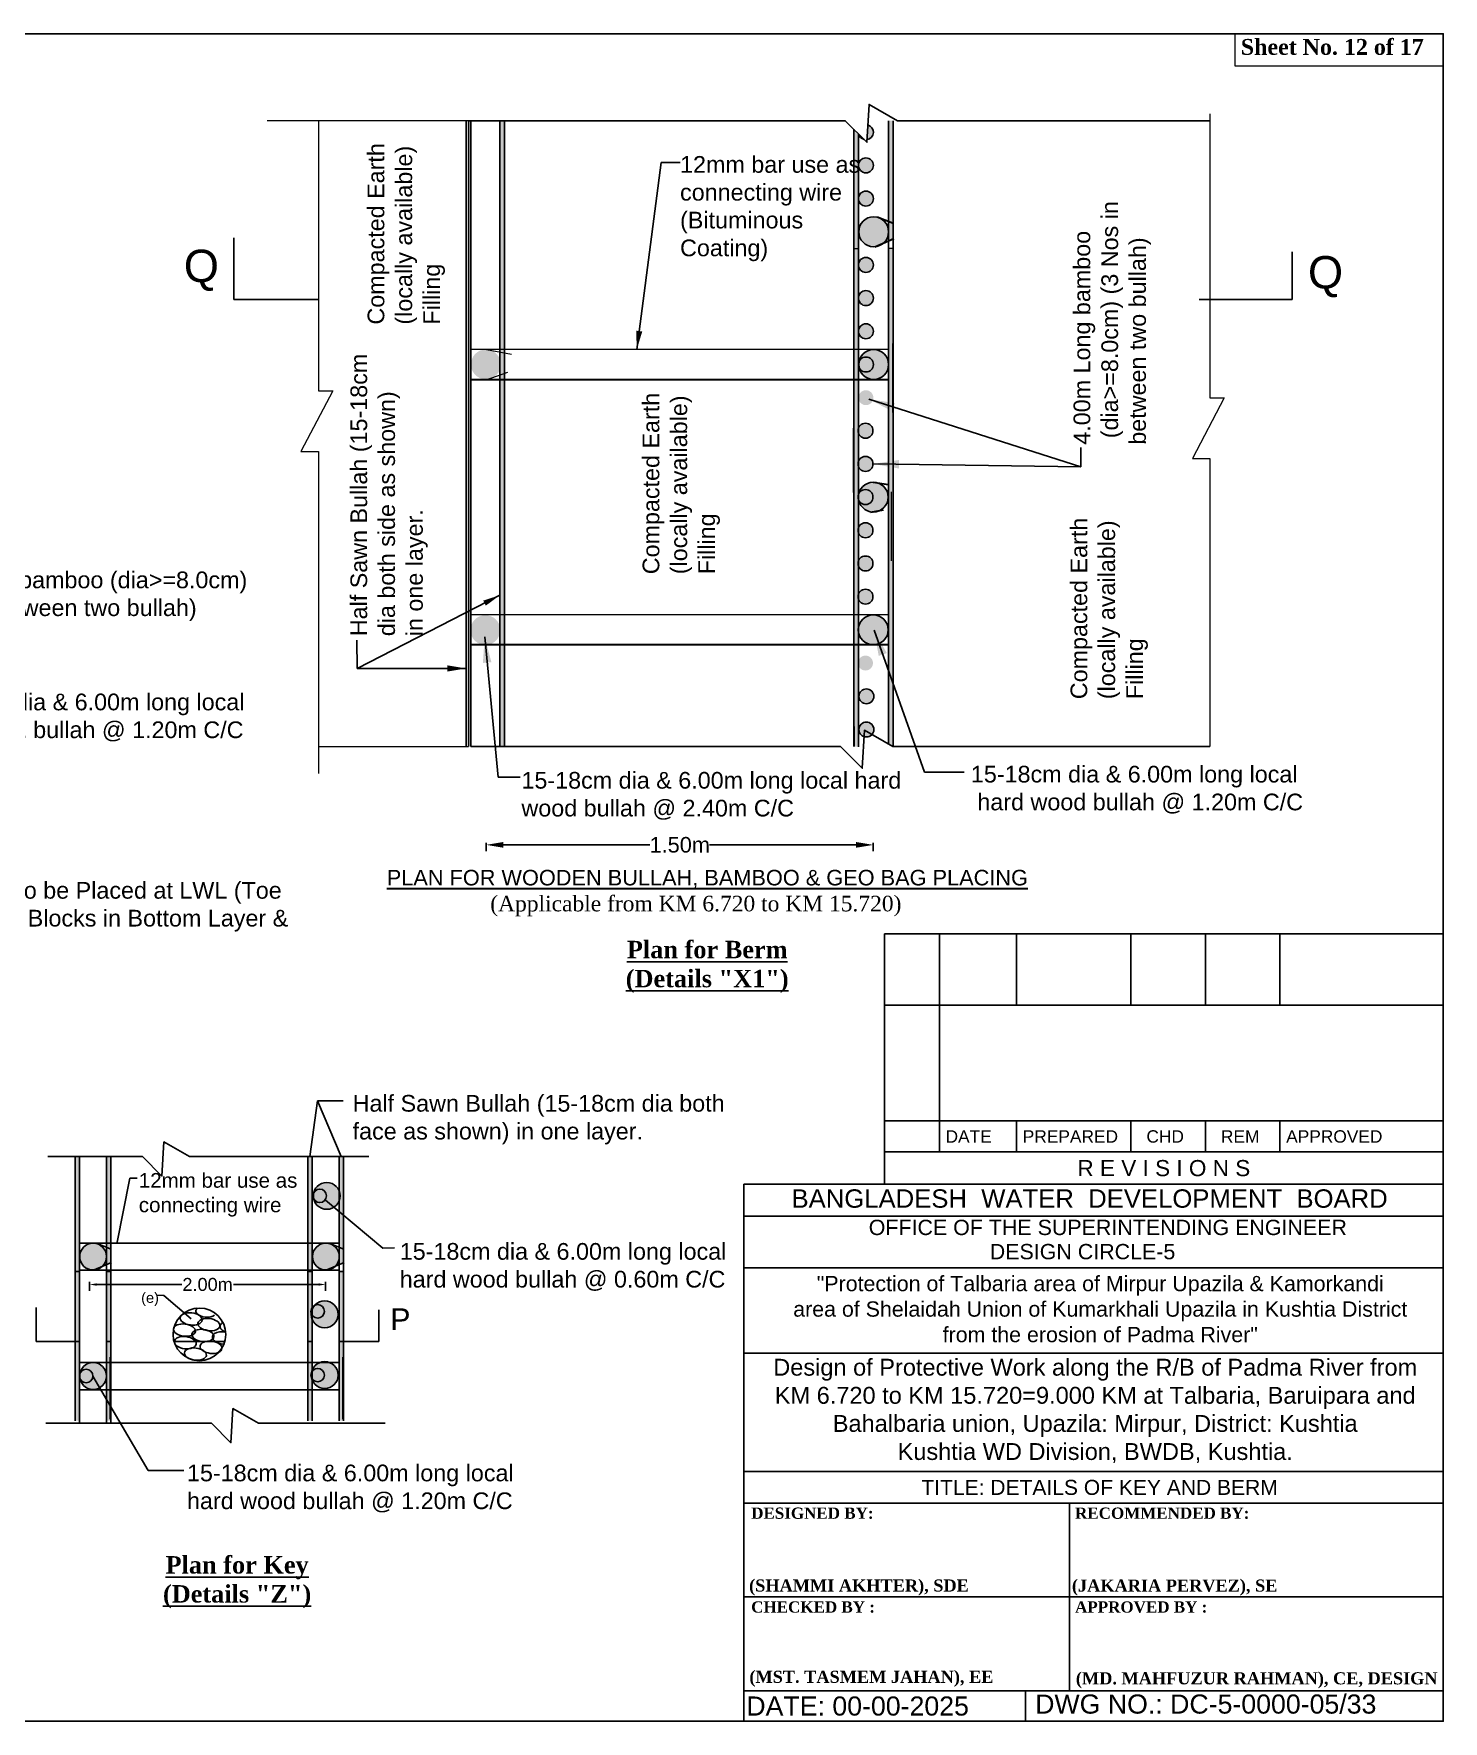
# Model space of a CAD drawing. Header units: inches. Extents: x -885 to 26362, y -28010 to 990.
# Drawn here: x 4238.8 to 4320.3, y -15636.7 to -15539.1 of the extents above; entities that cross this region are included whole.
import ezdxf
from ezdxf.enums import TextEntityAlignment as Align

# ---------------------------------------------------------------- set-up
doc = ezdxf.new("R2010")
doc.units = ezdxf.units.IN
doc.header["$MEASUREMENT"] = 0
doc.header["$PDMODE"] = 3
doc.layers.add('LINE', color=7, linetype='Continuous')
doc.styles.add('Arial-250', font='arial.ttf')
doc.styles.add('dim', font='isocp.shx')
doc.styles.add('Kazi_T_H', font='timesbd.ttf')
doc.styles.get("Standard").update_dxf_attribs({"font": 'arial.ttf'})
doc.styles.add('TIMES', font='ARIALN.TTF')
doc.dimstyles.new('ISO-25', dxfattribs={"dimtxt": 2.5, "dimasz": 2.5, "dimexe": 1.25, "dimexo": 0.625, "dimtad": 1, "dimtxsty": 'Standard', "dimcen": 2.5, "dimadec": 0, "dimazin": 0, "dimtfac": 1, "dimtmove": 0, "dimatfit": 3, "dimfxl": 1, "dimarcsym": 0})
doc.dimstyles.get("Standard").update_dxf_attribs({"dimtxt": 0.18, "dimasz": 0.18, "dimexe": 0.18, "dimexo": 0.0625, "dimgap": 0.09, "dimtad": 0, "dimtih": 1, "dimtoh": 1, "dimdec": 4, "dimzin": 0, "dimdsep": 46, "dimtxsty": 'Standard', "dimcen": 0.09, "dimadec": 0, "dimazin": 0, "dimtfac": 1, "dimtdec": 4, "dimtofl": 0, "dimtmove": 0, "dimatfit": 3, "dimfxl": 1, "dimtolj": 1, "dimtzin": 0, "dimarcsym": 0})
doc.dimstyles.new('STANDARD$0', dxfattribs={"dimscale": 0, "dimtxt": 8, "dimasz": 8, "dimexe": 4, "dimexo": 0, "dimgap": 2, "dimtad": 1, "dimdec": 0, "dimzin": 0, "dimdsep": 46, "dimtxsty": 'dim', "dimblk": 'DOTSMALL', "dimcen": 1, "dimclrd": 6, "dimclre": 6, "dimclrt": 256, "dimadec": 0, "dimazin": 0, "dimtfac": 1, "dimtdec": 0, "dimtix": 1, "dimtofl": 0, "dimtmove": 1, "dimatfit": 3, "dimldrblk": 'DOTSMALL', "dimfxl": 6, "dimtolj": 1, "dimtzin": 0, "dimarcsym": 0})

# ---------------------------------------------------------------- blocks, each defined once
blk = doc.blocks.new('*D106')
at = {"color": 0, "lineweight": -2, "ltscale": 0.18, "transparency": 16777216}
for p, q in [((4264.931, -15585.916), (4264.931, -15586.4)), ((4265.931, -15586.036), (4274.397, -15586.036)), ((4286.318, -15586.036), (4277.853, -15586.036)), ((4287.318, -15585.916), (4287.318, -15586.4))]:
    blk.add_line(p, q, dxfattribs=at)
at = {"color": 0, "ltscale": 0.18, "transparency": 16777216}
for points in [[(4265.931, -15585.869), (4265.931, -15586.202), (4264.931, -15586.036)], [(4286.318, -15585.869), (4286.318, -15586.202), (4287.318, -15586.036)]]:
    blk.add_solid(points, dxfattribs=at)
at = {"layer": 'Defpoints', "color": 0, "ltscale": 0.18, "transparency": 16777216}
for p in [(4264.931, -15583.354), (4287.318, -15583.277), (4287.318, -15586.036)]:
    blk.add_point(p, dxfattribs=at)
at = {"color": 0, "lineweight": 18, "ltscale": 0.18, "transparency": 16777216, "insert": (4276.125, -15586.036), "char_height": 0.75, "attachment_point": 5}
blk.add_mtext('\\A1;{\\H1.2x;1.50m}', dxfattribs=at)
blk = doc.blocks.new('*D107')
at = {"color": 0, "lineweight": -2, "ltscale": 0.5, "transparency": 16777216}
for p, q in [((4241.991, -15611.318), (4241.991, -15611.832)), ((4242.399, -15611.468), (4247.32, -15611.468)), ((4255.235, -15611.468), (4250.314, -15611.468)), ((4255.642, -15611.318), (4255.642, -15611.832))]:
    blk.add_line(p, q, dxfattribs=at)
at = {"color": 0, "linetype": 'Continuous', "ltscale": 0.5, "transparency": 16777216}
for points in [[(4242.399, -15611.4), (4242.399, -15611.536), (4241.991, -15611.468)], [(4255.235, -15611.4), (4255.235, -15611.536), (4255.642, -15611.468)]]:
    blk.add_solid(points, dxfattribs=at)
at = {"layer": 'Defpoints', "color": 0, "linetype": 'Continuous', "ltscale": 0.5, "transparency": 16777216}
for p in [(4241.991, -15609.055), (4255.642, -15609.005), (4255.642, -15611.468)]:
    blk.add_point(p, dxfattribs=at)
at = {"color": 0, "linetype": 'Continuous', "lineweight": -3, "ltscale": 0.5, "transparency": 16777216, "insert": (4248.817, -15611.468), "char_height": 0.75, "attachment_point": 5}
blk.add_mtext('\\A1;2.00m', dxfattribs=at)

msp = doc.modelspace()

# ---------------------------------------------------------------- hatches: boundary and pattern name
at = {"lineweight": 18, "ltscale": 0.18}
for points in [[(4263.793683, -15544.13433), (4263.793683, -15551.51941), (4264.061639, -15551.51941), (4264.061639, -15544.13433)], [(4265.748768, -15544.13433), (4265.748768, -15551.51941), (4266.016724, -15551.51941), (4266.016724, -15544.13433)], [(4286.459959, -15544.900895), (4286.195394, -15544.637939), (4286.194966, -15544.642405), (4286.194262, -15544.649495), (4286.193534, -15544.656576), (4286.192781, -15544.663649), (4286.192003, -15544.670712), (4286.192003, -15551.178027), (4286.192689, -15551.183417), (4286.193361, -15551.188812), (4286.194019, -15551.194212), (4286.194662, -15551.199618), (4286.195291, -15551.20503), (4286.195906, -15551.210447), (4286.196506, -15551.215869), (4286.197093, -15551.221296), (4286.197664, -15551.226728), (4286.198222, -15551.232164), (4286.198765, -15551.237606), (4286.199294, -15551.243051), (4286.199808, -15551.248502), (4286.200308, -15551.253956), (4286.200794, -15551.259415), (4286.201265, -15551.264878), (4286.201722, -15551.270344), (4286.202165, -15551.275815), (4286.202592, -15551.281289), (4286.203006, -15551.286767), (4286.203405, -15551.292248), (4286.20379, -15551.297732), (4286.20416, -15551.303219), (4286.204515, -15551.30871), (4286.204856, -15551.314203), (4286.205183, -15551.319699), (4286.205495, -15551.325198), (4286.205793, -15551.330699), (4286.206076, -15551.336203), (4286.206344, -15551.341709), (4286.206598, -15551.347217), (4286.206838, -15551.352728), (4286.207063, -15551.35824), (4286.207273, -15551.363753), (4286.207469, -15551.369269), (4286.20765, -15551.374786), (4286.207816, -15551.380304), (4286.207969, -15551.385824), (4286.208106, -15551.391345), (4286.208229, -15551.396866), (4286.208337, -15551.402389), (4286.208431, -15551.407912), (4286.20851, -15551.413437), (4286.208575, -15551.418961), (4286.208625, -15551.424486), (4286.20866, -15551.430011), (4286.208681, -15551.435536), (4286.208687, -15551.441062), (4286.208679, -15551.446587), (4286.208656, -15551.452112), (4286.208619, -15551.457636), (4286.208566, -15551.46316), (4286.2085, -15551.468684), (4286.208418, -15551.474206), (4286.208323, -15551.479728), (4286.208212, -15551.485249), (4286.208087, -15551.490768), (4286.207947, -15551.496287), (4286.207793, -15551.501804), (4286.207624, -15551.507319), (4286.207441, -15551.512833), (4286.207243, -15551.518345), (4286.207031, -15551.523855), (4286.206804, -15551.529363), (4286.459959, -15551.529363)], [(4288.472974, -15549.703402), (4288.205019, -15549.703408), (4288.205019, -15550.566255, -0.000676958), (4288.205019, -15550.568594), (4288.205019, -15551.091361), (4288.472974, -15550.9773)]]:
    msp.add_hatch(color=256, dxfattribs=at).paths.add_polyline_path(points)
at = {"lineweight": -2}
h = msp.add_hatch(color=0, dxfattribs=at)
h.paths.add_polyline_path([(4287.323959, -15546.726597, -1), (4286.459959, -15546.726597, -1)])
h.paths.add_polyline_path([(4287.323959, -15548.646597, -1), (4286.459959, -15548.646597, -1)])
edge = h.paths.add_edge_path()
edge.add_line((4286.786604, -15545.225553), (4286.473653, -15544.914506))
edge.add_arc((4286.891959, -15544.806597), 0.432, 194.46498591, 255.88442197)
edge = h.paths.add_edge_path()
edge.add_line((4287.010871, -15544.391285), (4286.962721, -15545.232762))
edge.add_arc((4286.891959, -15544.806597), 0.432, 279.42756827, 434.02253472)
at = {"lineweight": 18, "ltscale": 0.18}
h = msp.add_hatch(color=256, dxfattribs=at)
edge = h.paths.add_edge_path()
edge.add_ellipse((4289.092112, -15546.76748), major_axis=(-0.004186, 1.154424), ratio=0.551715471, start_angle=76.05005604, end_angle=103.19684521, ccw=False)
edge.add_line((4288.472974, -15546.49142), (4288.472974, -15544.544723))
edge.add_ellipse((4289.10681, -15544.436376), major_axis=(-0.004186, 1.154424), ratio=0.551715471, start_angle=83.97617241, end_angle=95.27072884, ccw=False)
edge.add_line((4288.472974, -15544.317525), (4288.472974, -15544.143198))
edge.add_line((4288.472974, -15544.143198), (4288.205019, -15544.143198))
edge.add_line((4288.205019, -15544.143198), (4288.205019, -15549.703408))
edge.add_line((4288.205019, -15549.703408), (4288.472974, -15549.703402))
edge.add_line((4288.472974, -15549.703402), (4288.472974, -15549.371439))
edge.add_ellipse((4289.091901, -15549.104058), major_axis=(-0.004186, 1.154424), ratio=0.551715471, start_angle=75.96942412, end_angle=103.27747713, ccw=False)
edge.add_line((4288.472974, -15548.82642), (4288.472974, -15547.033281))
at = {"lineweight": -2}
for points in [[(4288.205019, -15550.567424, -1), (4286.477019, -15550.567424, -1)], [(4265.777289, -15558.240385, -1), (4264.049289, -15558.240385, -1)], [(4288.205019, -15558.247014, -1), (4286.477019, -15558.247014, -1)], [(4264.038891, -15580.352762), (4263.770935, -15580.352762), (4263.770935, -15561.126597), (4264.038891, -15561.126597)], [(4265.993976, -15580.352762), (4265.72602, -15580.352762), (4265.72602, -15561.126597), (4265.993976, -15561.126597)], [(4286.459959, -15580.352762), (4286.192003, -15580.352762), (4286.192003, -15561.126597), (4286.459959, -15561.126597)], [(4288.205019, -15580.214175), (4288.444084, -15580.352762), (4288.472974, -15580.352762), (4288.472974, -15561.126597), (4288.205019, -15561.126597)], [(4288.182369, -15565.91753, -1), (4286.454369, -15565.91753, -1)], [(4265.747377, -15573.612423, -1), (4264.019377, -15573.612423, -1)], [(4288.182368, -15573.59712, -1), (4286.454368, -15573.59712, -1)]]:
    msp.add_hatch(color=0, dxfattribs=at).paths.add_polyline_path(points)
h = msp.add_hatch(color=0, dxfattribs=at)
h.paths.add_polyline_path([(4287.323959, -15552.486597, -1), (4286.459959, -15552.486597, -1)])
h.paths.add_polyline_path([(4287.323959, -15550.566597, -1), (4286.459959, -15550.566597, -1)])
h.paths.add_polyline_path([(4287.323959, -15554.406597, -1), (4286.459959, -15554.406597, -1)])
h.paths.add_polyline_path([(4287.323959, -15556.326597, -1), (4286.459959, -15556.326597, -1)])
h.paths.add_polyline_path([(4287.323959, -15558.246597, -1), (4286.459959, -15558.246597, -1)])
h.paths.add_polyline_path([(4287.323959, -15560.166597, -1), (4286.459959, -15560.166597, -1)])
h = msp.add_hatch(color=0, dxfattribs=at)
h.paths.add_polyline_path([(4263.770935, -15555.366597), (4264.038891, -15555.366597), (4264.038891, -15557.286597), (4263.770935, -15557.286597)])
h.paths.add_polyline_path([(4263.770935, -15553.446597), (4264.038891, -15553.446597), (4264.038891, -15555.366597), (4263.770935, -15555.366597)])
h.paths.add_polyline_path([(4263.770935, -15557.286597), (4264.038891, -15557.286597), (4264.038891, -15559.206597), (4263.770935, -15559.206597)])
h.paths.add_polyline_path([(4263.770935, -15559.206597), (4264.038891, -15559.206597), (4264.038891, -15561.126597), (4263.770935, -15561.126597)])
h.paths.add_polyline_path([(4263.770935, -15551.526597), (4264.038891, -15551.526597), (4264.038891, -15553.446597), (4263.770935, -15553.446597)])
h = msp.add_hatch(color=0, dxfattribs=at)
h.paths.add_polyline_path([(4265.72602, -15555.366597), (4265.993976, -15555.366597), (4265.993976, -15557.286597), (4265.72602, -15557.286597)])
h.paths.add_polyline_path([(4265.72602, -15553.446597), (4265.993976, -15553.446597), (4265.993976, -15555.366597), (4265.72602, -15555.366597)])
h.paths.add_polyline_path([(4265.72602, -15557.286597), (4265.993976, -15557.286597), (4265.993976, -15559.206597), (4265.72602, -15559.206597)])
h.paths.add_polyline_path([(4265.72602, -15559.206597), (4265.993976, -15559.206597), (4265.993976, -15561.126597), (4265.72602, -15561.126597)])
h.paths.add_polyline_path([(4265.72602, -15551.526597), (4265.993976, -15551.526597), (4265.993976, -15553.446597), (4265.72602, -15553.446597)])
h = msp.add_hatch(color=0, dxfattribs=at)
h.paths.add_polyline_path([(4286.192003, -15555.366597), (4286.459959, -15555.366597), (4286.459959, -15557.286597), (4286.192003, -15557.286597)])
h.paths.add_polyline_path([(4286.192003, -15553.446597), (4286.459959, -15553.446597), (4286.459959, -15555.366597), (4286.192003, -15555.366597)])
h.paths.add_polyline_path([(4286.192003, -15557.286597), (4286.459959, -15557.286597), (4286.459959, -15559.206597), (4286.192003, -15559.206597)])
h.paths.add_polyline_path([(4286.192003, -15559.206597), (4286.459959, -15559.206597), (4286.459959, -15561.126597), (4286.192003, -15561.126597)])
h.paths.add_polyline_path([(4286.192003, -15551.526597), (4286.459959, -15551.526597), (4286.459959, -15553.446597), (4286.192003, -15553.446597)])
h = msp.add_hatch(color=0, dxfattribs=at)
h.paths.add_polyline_path([(4288.205019, -15555.366597), (4288.472974, -15555.366597), (4288.472974, -15557.286597), (4288.205019, -15557.286597)])
h.paths.add_polyline_path([(4288.205019, -15553.446597), (4288.472974, -15553.446597), (4288.472974, -15555.366597), (4288.205019, -15555.366597)])
h.paths.add_polyline_path([(4288.205019, -15557.286597), (4288.472974, -15557.286597), (4288.472974, -15559.206597), (4288.205019, -15559.206597)])
h.paths.add_polyline_path([(4288.205019, -15559.206597), (4288.472974, -15559.206597), (4288.472974, -15561.126597), (4288.205019, -15561.126597)])
h.paths.add_polyline_path([(4288.205019, -15551.526597), (4288.472974, -15551.526597), (4288.472974, -15553.446597), (4288.205019, -15553.446597)])
h = msp.add_hatch(color=0, dxfattribs=at)
h.paths.add_polyline_path([(4287.311477, -15563.99652, -1), (4286.447477, -15563.99652, -1)])
h.paths.add_polyline_path([(4287.311477, -15562.07652, -1), (4286.447477, -15562.07652, -1)])
h.paths.add_polyline_path([(4287.311477, -15565.91652, -1), (4286.447477, -15565.91652, -1)])
h.paths.add_polyline_path([(4287.311477, -15567.83652, -1), (4286.447477, -15567.83652, -1)])
h.paths.add_polyline_path([(4287.311477, -15569.75652, -1), (4286.447477, -15569.75652, -1)])
h.paths.add_polyline_path([(4287.311477, -15571.67652, -1), (4286.447477, -15571.67652, -1)])
h = msp.add_hatch(color=0, dxfattribs=at)
h.paths.add_polyline_path([(4287.301308, -15567.836703, -1), (4286.437308, -15567.836703, -1)])
h.paths.add_polyline_path([(4287.301308, -15565.916703, -1), (4286.437308, -15565.916703, -1)])
h.paths.add_polyline_path([(4287.301308, -15569.756703, -1), (4286.437308, -15569.756703, -1)])
h.paths.add_polyline_path([(4287.301308, -15571.676703, -1), (4286.437308, -15571.676703, -1)])
h.paths.add_polyline_path([(4287.301308, -15573.596703, -1), (4286.437308, -15573.596703, -1)])
h.paths.add_polyline_path([(4287.301308, -15575.516703, -1), (4286.437308, -15575.516703, -1)])
h = msp.add_hatch(color=0, dxfattribs=at)
h.paths.add_polyline_path([(4288.182368, -15570.716703), (4288.450324, -15570.716703), (4288.450324, -15572.636703), (4288.182368, -15572.636703)])
h.paths.add_polyline_path([(4288.182368, -15568.796703), (4288.450324, -15568.796703), (4288.450324, -15570.716703), (4288.182368, -15570.716703)])
h.paths.add_polyline_path([(4288.182368, -15572.636703), (4288.450324, -15572.636703), (4288.450324, -15574.556703), (4288.182368, -15574.556703)])
h.paths.add_polyline_path([(4288.182368, -15574.556703), (4288.450324, -15574.556703), (4288.450324, -15576.476703), (4288.182368, -15576.476703)])
h.paths.add_polyline_path([(4288.182368, -15566.876703), (4288.450324, -15566.876703), (4288.450324, -15568.796703), (4288.182368, -15568.796703)])
h = msp.add_hatch(color=0, dxfattribs=at)
h.paths.add_polyline_path([(4287.35432, -15577.453473, -1), (4286.49032, -15577.453473, -1)])
h.paths.add_polyline_path([(4287.35432, -15579.373473, -1), (4286.49032, -15579.373473, -1)])
at = {"linetype": 'Continuous', "lineweight": -3, "ltscale": 0.5}
h = msp.add_hatch(color=0, dxfattribs=at)
edge = h.paths.add_edge_path()
edge.add_line((4241.405154, -15604.068649), (4241.163994, -15604.068649))
edge.add_line((4241.163994, -15604.068649), (4241.163994, -15604.130917))
edge.add_ellipse((4240.602167, -15604.33251), major_axis=(-0.003767, 1.038981), ratio=0.551715471, start_angle=258.17355263, end_angle=281.07334862, ccw=False)
edge.add_line((4241.163994, -15604.543412), (4241.163994, -15610.399996))
edge.add_ellipse((4240.605775, -15610.631617), major_axis=(-0.003767, 1.038981), ratio=0.551715471, start_angle=265.21591211, end_angle=282.76657801, ccw=False)
edge.add_line((4241.177314, -15610.716198), (4241.405154, -15610.716198))
edge.add_line((4241.405154, -15610.716198), (4241.405154, -15604.068649))
h = msp.add_hatch(color=0, dxfattribs=at)
edge = h.paths.add_edge_path()
edge.add_ellipse((4243.774092, -15606.430503), major_axis=(-0.003767, 1.038981), ratio=0.551715471, start_angle=76.05005604, end_angle=103.19684521, ccw=False)
edge.add_line((4243.216868, -15606.182049), (4243.216868, -15604.430022))
edge.add_ellipse((4243.78732, -15604.33251), major_axis=(-0.003767, 1.038981), ratio=0.551715471, start_angle=83.97617241, end_angle=95.27072884, ccw=False)
edge.add_line((4243.216868, -15604.225544), (4243.216868, -15604.068649))
edge.add_line((4243.216868, -15604.068649), (4242.975708, -15604.068649))
edge.add_line((4242.975708, -15604.068649), (4242.975708, -15609.072838))
edge.add_line((4242.975708, -15609.072838), (4243.216868, -15609.072833))
edge.add_line((4243.216868, -15609.072833), (4243.216868, -15608.774066))
edge.add_ellipse((4243.773902, -15608.533423), major_axis=(-0.003767, 1.038981), ratio=0.551715471, start_angle=75.96942412, end_angle=103.27747713, ccw=False)
edge.add_line((4243.216868, -15608.283549), (4243.216868, -15606.669724))
h = msp.add_hatch(color=0, dxfattribs=at)
edge = h.paths.add_edge_path()
edge.add_line((4254.864708, -15604.068649), (4254.623547, -15604.068649))
edge.add_line((4254.623547, -15604.068649), (4254.623547, -15604.130917))
edge.add_ellipse((4254.061721, -15604.33251), major_axis=(-0.003767, 1.038981), ratio=0.551715471, start_angle=258.17355263, end_angle=281.07334862, ccw=False)
edge.add_line((4254.623547, -15604.543412), (4254.623547, -15610.399996))
edge.add_ellipse((4254.065329, -15610.631617), major_axis=(-0.003767, 1.038981), ratio=0.551715471, start_angle=265.21591211, end_angle=282.76657801, ccw=False)
edge.add_line((4254.636868, -15610.716198), (4254.864708, -15610.716198))
edge.add_line((4254.864708, -15610.716198), (4254.864708, -15604.068649))
h = msp.add_hatch(color=0, dxfattribs=at)
edge = h.paths.add_edge_path()
edge.add_ellipse((4257.233645, -15606.430503), major_axis=(-0.003767, 1.038981), ratio=0.551715471, start_angle=76.05005604, end_angle=103.19684521, ccw=False)
edge.add_line((4256.676421, -15606.182049), (4256.676421, -15604.430022))
edge.add_ellipse((4257.246874, -15604.33251), major_axis=(-0.003767, 1.038981), ratio=0.551715471, start_angle=83.97617241, end_angle=95.27072884, ccw=False)
edge.add_line((4256.676421, -15604.225544), (4256.676421, -15604.068649))
edge.add_line((4256.676421, -15604.068649), (4256.435261, -15604.068649))
edge.add_line((4256.435261, -15604.068649), (4256.435261, -15609.072838))
edge.add_line((4256.435261, -15609.072838), (4256.676421, -15609.072833))
edge.add_line((4256.676421, -15609.072833), (4256.676421, -15608.774066))
edge.add_ellipse((4257.233456, -15608.533423), major_axis=(-0.003767, 1.038981), ratio=0.551715471, start_angle=75.96942412, end_angle=103.27747713, ccw=False)
edge.add_line((4256.676421, -15608.283549), (4256.676421, -15606.669724))
for points in [[(4256.48872, -15606.338443, -1), (4254.93352, -15606.338443, -1)], [(4242.975708, -15609.850453, -1), (4241.420508, -15609.850453, -1)], [(4243.216868, -15609.072833), (4242.975708, -15609.072838), (4242.975708, -15609.8494, -0.000676958), (4242.975708, -15609.851506), (4242.975708, -15610.321996), (4243.216868, -15610.219341)], [(4256.435262, -15609.850453, -1), (4254.880062, -15609.850453, -1)], [(4256.676421, -15609.072833), (4256.435261, -15609.072838), (4256.435261, -15609.8494, -0.000676958), (4256.435261, -15609.851506), (4256.435261, -15610.321996), (4256.676421, -15610.219341)], [(4256.367114, -15613.195862, -1), (4254.811914, -15613.195862, -1)], [(4242.975708, -15616.762084, -1), (4241.420508, -15616.762084, -1)], [(4256.367114, -15616.708476, -1), (4254.811914, -15616.708476, -1)]]:
    msp.add_hatch(color=0, dxfattribs=at).paths.add_polyline_path(points)
h = msp.add_hatch(color=0, dxfattribs=at)
h.paths.add_polyline_path([(4241.163994, -15614.169709), (4241.405154, -15614.169709), (4241.405154, -15615.897709), (4241.163994, -15615.897709)])
h.paths.add_polyline_path([(4241.163994, -15612.441709), (4241.405154, -15612.441709), (4241.405154, -15614.169709), (4241.163994, -15614.169709)])
h.paths.add_polyline_path([(4241.163994, -15615.897709), (4241.405154, -15615.897709), (4241.405154, -15617.625709), (4241.163994, -15617.625709)])
h.paths.add_polyline_path([(4241.163994, -15617.625709), (4241.405154, -15617.625709), (4241.405154, -15619.353709), (4241.163994, -15619.353709)])
h.paths.add_polyline_path([(4241.163994, -15610.713709), (4241.405154, -15610.713709), (4241.405154, -15612.441709), (4241.163994, -15612.441709)])
h = msp.add_hatch(color=0, dxfattribs=at)
h.paths.add_polyline_path([(4242.975708, -15614.169709), (4243.216868, -15614.169709), (4243.216868, -15615.897709), (4242.975708, -15615.897709)])
h.paths.add_polyline_path([(4242.975708, -15612.441709), (4243.216868, -15612.441709), (4243.216868, -15614.169709), (4242.975708, -15614.169709)])
h.paths.add_polyline_path([(4242.975708, -15615.897709), (4243.216868, -15615.897709), (4243.216868, -15617.625709), (4242.975708, -15617.625709)])
h.paths.add_polyline_path([(4242.975708, -15617.625709), (4243.216868, -15617.625709), (4243.216868, -15619.353709), (4242.975708, -15619.353709)])
h.paths.add_polyline_path([(4242.975708, -15610.713709), (4243.216868, -15610.713709), (4243.216868, -15612.441709), (4242.975708, -15612.441709)])
h = msp.add_hatch(color=0, dxfattribs=at)
h.paths.add_polyline_path([(4254.623547, -15614.169709), (4254.864708, -15614.169709), (4254.864708, -15615.897709), (4254.623547, -15615.897709)])
h.paths.add_polyline_path([(4254.623547, -15612.441709), (4254.864708, -15612.441709), (4254.864708, -15614.169709), (4254.623547, -15614.169709)])
h.paths.add_polyline_path([(4254.623547, -15615.897709), (4254.864708, -15615.897709), (4254.864708, -15617.625709), (4254.623547, -15617.625709)])
h.paths.add_polyline_path([(4254.623547, -15617.625709), (4254.864708, -15617.625709), (4254.864708, -15619.353709), (4254.623547, -15619.353709)])
h.paths.add_polyline_path([(4254.623547, -15610.713709), (4254.864708, -15610.713709), (4254.864708, -15612.441709), (4254.623547, -15612.441709)])
h = msp.add_hatch(color=0, dxfattribs=at)
h.paths.add_polyline_path([(4256.435261, -15614.169709), (4256.676421, -15614.169709), (4256.676421, -15615.897709), (4256.435261, -15615.897709)])
h.paths.add_polyline_path([(4256.435261, -15612.441709), (4256.676421, -15612.441709), (4256.676421, -15614.169709), (4256.435261, -15614.169709)])
h.paths.add_polyline_path([(4256.435261, -15615.897709), (4256.676421, -15615.897709), (4256.676421, -15617.625709), (4256.435261, -15617.625709)])
h.paths.add_polyline_path([(4256.435261, -15617.625709), (4256.676421, -15617.625709), (4256.676421, -15619.353709), (4256.435261, -15619.353709)])
h.paths.add_polyline_path([(4256.435261, -15610.713709), (4256.676421, -15610.713709), (4256.676421, -15612.441709), (4256.435261, -15612.441709)])

# ---------------------------------------------------------------- linework, layer by layer
at = {"color": 0, "lineweight": 18, "ltscale": 0.18}
for p, q in [((4252.268305, -15544.13433), (4263.927661, -15544.13433)), ((4263.904913, -15544.143198), (4263.904913, -15580.352762)), ((4286.192003, -15551.529363), (4286.459959, -15551.529363)), ((4288.205019, -15551.525295), (4288.472974, -15551.525295)), ((4288.205019, -15557.383014), (4264.061542, -15557.383014)), ((4264.948319, -15557.383014), (4266.395898, -15557.655541)), ((4288.430789, -15557.030187), (4288.430789, -15561.028928)), ((4264.928558, -15559.127815), (4266.189071, -15558.693031)), ((4286.163459, -15561.93091), (4286.163459, -15565.659182)), ((4288.363221, -15565.612068), (4288.363221, -15569.61081)), ((4288.205019, -15572.73312), (4264.038891, -15572.73312)), ((4286.216898, -15579.179776), (4286.216898, -15580.352762)), ((4255.234733, -15580.352762), (4263.904913, -15580.352762))]:
    msp.add_line(p, q, dxfattribs=at)
at = {"color": 0, "lineweight": -2}
for p, q in [((4263.770935, -15544.143198), (4263.770935, -15561.126597)), ((4263.770935, -15561.126597), (4263.770935, -15544.143198)), ((4264.038891, -15580.352762), (4264.038891, -15544.143198)), ((4264.038891, -15561.126597), (4264.038891, -15544.143198)), ((4265.72602, -15544.143198), (4265.72602, -15561.126597)), ((4265.72602, -15561.126597), (4265.72602, -15544.143198)), ((4265.993976, -15580.352762), (4265.993976, -15544.143198)), ((4265.993976, -15561.126597), (4265.993976, -15544.143198)), ((4286.192003, -15544.634568), (4286.192003, -15561.126597)), ((4286.192003, -15561.126597), (4286.192003, -15544.634568)), ((4286.192003, -15544.634568), (4286.192003, -15561.126597)), ((4286.192003, -15561.126597), (4286.192003, -15544.634568)), ((4288.205019, -15544.143198), (4288.205019, -15561.126597)), ((4288.205019, -15561.126597), (4288.205019, -15544.143198)), ((4288.472974, -15561.126597), (4288.472974, -15544.143198)), ((4286.459959, -15561.126597), (4286.459959, -15544.900895)), ((4286.459959, -15561.126597), (4286.459959, -15544.900895)), ((4263.770935, -15580.352762), (4263.770935, -15561.126597)), ((4264.038891, -15580.352762), (4264.038891, -15561.126597)), ((4265.72602, -15580.352762), (4265.72602, -15561.126597)), ((4265.993976, -15580.352762), (4265.993976, -15561.126597)), ((4286.192003, -15580.353942), (4286.192003, -15561.126597)), ((4286.192003, -15580.353942), (4286.192003, -15561.126597)), ((4286.459959, -15580.355797), (4286.459959, -15561.126597)), ((4288.205019, -15580.214175), (4288.205019, -15561.126597)), ((4288.472974, -15580.352762), (4288.472974, -15561.126597))]:
    msp.add_line(p, q, dxfattribs=at)
at = {"color": 0, "linetype": 'Continuous', "lineweight": -3, "ltscale": 0.5}
for p, q in [((4250.33467, -15554.478975), (4250.33467, -15550.926703)), ((4311.53847, -15554.478975), (4311.53847, -15551.733464)), ((4250.33467, -15554.478975), (4255.234733, -15554.478975)), ((4306.169094, -15554.478975), (4311.53847, -15554.478975)), ((4241.163994, -15604.068649), (4241.163994, -15619.353709)), ((4241.163994, -15619.353709), (4241.163994, -15604.068649)), ((4241.163994, -15604.068649), (4241.163994, -15619.353709)), ((4241.163994, -15619.353709), (4241.163994, -15604.068649)), ((4241.405154, -15619.353709), (4241.405154, -15604.068649)), ((4241.405154, -15619.353709), (4241.405154, -15604.068649)), ((4242.975708, -15604.068649), (4242.975708, -15619.353709)), ((4242.975708, -15619.353709), (4242.975708, -15604.068649)), ((4243.216868, -15619.353709), (4243.216868, -15604.068649)), ((4254.623547, -15604.068649), (4254.623547, -15619.353709)), ((4254.623547, -15619.353709), (4254.623547, -15604.068649)), ((4254.623547, -15604.068649), (4254.623547, -15619.353709)), ((4254.623547, -15619.353709), (4254.623547, -15604.068649)), ((4254.864708, -15619.353709), (4254.864708, -15604.068649)), ((4254.864708, -15619.353709), (4254.864708, -15604.068649)), ((4256.435261, -15604.068649), (4256.435261, -15619.353709)), ((4256.435261, -15619.353709), (4256.435261, -15604.068649)), ((4256.676421, -15619.353709), (4256.676421, -15604.068649)), ((4256.435261, -15609.072853), (4241.400009, -15609.072853)), ((4241.163994, -15610.716198), (4241.405154, -15610.716198)), ((4256.435261, -15610.643173), (4241.379623, -15610.643173)), ((4242.975708, -15610.712536), (4243.216868, -15610.712536)), ((4254.623547, -15610.716198), (4254.864708, -15610.716198)), ((4256.435261, -15610.712536), (4256.676421, -15610.712536)), ((4238.911634, -15614.762168), (4238.911634, -15612.805825)), ((4258.716539, -15614.762168), (4258.716539, -15612.939302)), ((4238.911634, -15614.762168), (4241.405154, -15614.762168)), ((4242.975708, -15614.762168), (4243.216868, -15614.762168)), ((4246.878534, -15614.762168), (4249.811566, -15614.762168)), ((4254.623547, -15614.762168), (4254.864708, -15614.762168)), ((4256.435261, -15614.762168), (4258.716539, -15614.762168)), ((4256.435261, -15615.984484), (4241.400009, -15615.984484)), ((4243.178901, -15615.666939), (4243.178901, -15619.265806)), ((4256.638454, -15615.666939), (4256.638454, -15619.265806)), ((4256.435261, -15617.554804), (4241.379623, -15617.554804)), ((4241.405154, -15619.496781), (4241.405154, -15619.353709)), ((4242.975708, -15619.496781), (4242.975708, -15619.353709)), ((4243.216868, -15619.496781), (4243.216868, -15619.353709))]:
    msp.add_line(p, q, dxfattribs=at)
at = {"color": 0, "lineweight": 30, "ltscale": 0.18}
for p, q in [((4288.205019, -15559.127815), (4264.038891, -15559.127815)), ((4288.205019, -15574.469991), (4264.038891, -15574.469991))]:
    msp.add_line(p, q, dxfattribs=at)
at = {"color": 0, "lineweight": -2}
for points in [[(4302.215017, -15544.143198), (4288.71204, -15544.143198), (4287.079229, -15543.196647), (4286.953634, -15545.391568), (4285.697627, -15544.143198), (4263.904913, -15544.143198)], [(4306.790616, -15544.143198), (4302.215017, -15544.143198)], [(4306.790616, -15580.352762), (4288.444084, -15580.352762), (4286.811274, -15579.406212), (4286.685678, -15581.601133), (4285.429671, -15580.352762), (4264.038891, -15580.352762)]]:
    msp.add_lwpolyline(points, dxfattribs=at)
at = {"color": 0, "linetype": 'Continuous', "lineweight": 20, "ltscale": 0.5}
for points in [[(4306.790616, -15543.751637), (4306.790616, -15560.178219), (4307.613366, -15560.178219), (4305.774589, -15563.68194), (4306.790616, -15563.68194), (4306.790616, -15580.352762)], [(4255.234733, -15544.143198), (4255.234733, -15559.776718), (4256.057484, -15559.776718), (4254.218706, -15563.280439), (4255.234733, -15563.280439), (4255.234733, -15581.911719)]]:
    msp.add_lwpolyline(points, dxfattribs=at)
at = {"color": 0, "lineweight": 30, "ltscale": 0.18}
for points in [[(4287.547224, -15549.703137), (4288.431892, -15550.060859)], [(4287.406801, -15551.431137), (4288.516147, -15550.958923)], [(4287.318369, -15565.05353), (4288.203036, -15565.19579)], [(4287.177946, -15566.78153), (4287.919093, -15566.6533)]]:
    msp.add_lwpolyline(points, dxfattribs=at)
at = {"color": 0, "linetype": 'Continuous', "lineweight": -3, "ltscale": 0.5}
for points in [[(4258.144985, -15604.068649), (4247.761325, -15604.068649), (4246.291795, -15603.216753), (4246.178759, -15605.192183), (4245.048353, -15604.068649), (4239.568647, -15604.068649)], [(4242.383693, -15609.072594), (4243.179893, -15609.394544)], [(4255.843246, -15609.072594), (4256.639447, -15609.394544)], [(4242.257312, -15610.627794), (4243.255723, -15610.202802)], [(4255.716866, -15610.627794), (4256.715276, -15610.202802)], [(4259.096823, -15619.496781), (4251.75228, -15619.496781), (4250.28275, -15618.644885), (4250.169714, -15620.620315), (4249.039308, -15619.496781), (4239.46877, -15619.496781)]]:
    msp.add_lwpolyline(points, dxfattribs=at)
at = {"color": 0, "lineweight": -2}
for centre, radius in [((4286.891959, -15546.726597), 0.432), ((4286.891959, -15548.646597), 0.432), ((4287.341019, -15550.567424), 0.864), ((4286.891959, -15552.486597), 0.432), ((4286.891959, -15554.406597), 0.432), ((4286.891959, -15556.326597), 0.432), ((4287.341019, -15558.247014), 0.864), ((4286.891959, -15558.246597), 0.432), ((4286.869308, -15562.076703), 0.432), ((4286.869308, -15563.996703), 0.432), ((4287.318369, -15565.91753), 0.864), ((4286.869308, -15565.916703), 0.432), ((4286.869308, -15567.836703), 0.432), ((4286.869308, -15569.756703), 0.432), ((4286.869308, -15571.676703), 0.432), ((4287.318368, -15573.59712), 0.864), ((4286.920627, -15577.442873), 0.432), ((4286.920627, -15579.362873), 0.432)]:
    msp.add_circle(centre, radius, dxfattribs=at)
at = {"color": 0, "linetype": 'Continuous', "lineweight": -3, "ltscale": 0.5}
for centre, radius in [((4255.306967, -15606.338067), 0.3888), ((4255.71112, -15606.338443), 0.7776), ((4242.198108, -15609.850453), 0.7776), ((4255.657662, -15609.850453), 0.7776), ((4248.34505, -15614.352971), 1.522534), ((4255.18536, -15613.020117), 0.3888), ((4255.589514, -15613.195862), 0.7776), ((4242.198108, -15616.762084), 0.7776), ((4255.589514, -15616.708476), 0.7776), ((4241.793954, -15616.761709), 0.3888), ((4255.18536, -15616.708101), 0.3888)]:
    msp.add_circle(centre, radius, dxfattribs=at)
at = {"color": 0, "lineweight": -2}
for start, end in [(279.42756827, 74.02253472), (194.46498591, 255.88442197)]:
    msp.add_arc((4286.891959, -15544.806597), 0.432, start, end, dxfattribs=at)
at = {"color": 0, "linetype": 'Continuous', "lineweight": -3, "ltscale": 0.5}
for centre in [(4247.862637, -15613.45909), (4247.476827, -15614.106361), (4248.544738, -15614.418121), (4248.893678, -15613.788858), (4247.52886, -15614.833705), (4248.112655, -15615.493055), (4249.014725, -15615.099418)]:
    msp.add_ellipse(centre, major_axis=(-0.635515, 0.07578), ratio=0.551715471, dxfattribs=at)
for centre, major_axis, start_param, end_param in [((4248.713781, -15613.039129), (-0.577741, 0.068891), 5.737945946, 8.981189673), ((4249.728401, -15614.560096), (-0.635515, 0.07578), 4.56653593, 7.968099343), ((4250.181103, -15613.943149), (-0.635515, 0.07578), 5.622678943, 7.395072915)]:
    msp.add_ellipse(centre, major_axis=major_axis, ratio=0.551715471, start_param=start_param, end_param=end_param, dxfattribs=at)
at = {"layer": 'LINE', "color": 0, "linetype": 'ByBlock', "lineweight": -3, "ltscale": 0.5}
for p, q in [((4320.280391, -15591.187753), (4287.968142, -15591.187753)), ((4287.968142, -15605.66675), (4287.968142, -15591.187753)), ((4291.140561, -15591.187753), (4291.140561, -15603.800053)), ((4295.60516, -15591.187753), (4295.60516, -15595.311897)), ((4302.220815, -15591.187753), (4302.220815, -15595.311897)), ((4306.530662, -15591.187753), (4306.530662, -15595.311897)), ((4310.840509, -15591.187753), (4310.840509, -15595.311897)), ((4320.280391, -15595.311897), (4287.968142, -15595.311897)), ((4320.280391, -15602.006862), (4287.968142, -15602.006862)), ((4295.60516, -15602.006862), (4295.60516, -15603.800053)), ((4302.220815, -15602.006862), (4302.220815, -15603.800053)), ((4306.530662, -15602.006862), (4306.530662, -15603.800053)), ((4310.840509, -15602.006862), (4310.840509, -15603.800053)), ((4320.280391, -15603.800053), (4287.968142, -15603.800053)), ((4279.836867, -15605.66675), (4279.836867, -15636.73244)), ((4320.280391, -15605.66675), (4279.836867, -15605.66675)), ((4320.280391, -15607.515374), (4279.836867, -15607.515374)), ((4320.281659, -15610.496266), (4279.838135, -15610.496266)), ((4320.284546, -15615.44027), (4279.899028, -15615.44027)), ((4320.280391, -15622.278894), (4279.836867, -15622.278894)), ((4320.280391, -15624.109563), (4279.836867, -15624.109563)), ((4298.663908, -15634.963961), (4298.663908, -15624.109563)), ((4279.836867, -15629.536762), (4320.280391, -15629.536762)), ((4279.836867, -15634.963961), (4320.280391, -15634.963961)), ((4296.114019, -15636.73244), (4296.114019, -15634.963961))]:
    msp.add_line(p, q, dxfattribs=at)
at = {"layer": 'LINE', "lineweight": -2, "ltscale": 0.5}
msp.add_line((4251.761658, -15636.73244), (4320.280391, -15636.73244), dxfattribs=at)
at = {"layer": 'LINE', "color": 0, "linetype": 'ByBlock', "lineweight": -3, "ltscale": 0.5}
msp.add_lwpolyline([(4178.517206, -15539.113234), (4320.280391, -15539.113234), (4320.280391, -15636.73244), (4178.517206, -15636.73244)], close=True, dxfattribs=at)
at = {"layer": 'LINE', "color": 7, "lineweight": 13, "ltscale": 0.5}
msp.add_lwpolyline([(4320.280391, -15539.113234), (4308.229941, -15539.113234), (4308.229941, -15540.967602), (4320.280391, -15540.967602)], close=True, dxfattribs=at)

# ---------------------------------------------------------------- texts
at = {"color": 0, "linetype": 'Continuous', "lineweight": -3, "ltscale": 0.5, "attachment_point": 1}
for s, insert, char_height, width in [('Q ', (4247.440314, -15551.605447), 1.875, 39.49160903), ('Q', (4312.458512, -15551.974295), 1.875, 39.49160903), ('12mm bar use as \\Pconnecting wire', (4244.838283, -15605.019452), 0.85, 26.32773935), ('(e)', (4244.975639, -15611.930442), 0.6013672, 1.63079646), ('P ', (4259.385926, -15612.845823), 1.25, 26.32773935)]:
    msp.add_mtext(s, dxfattribs=dict(at, insert=insert, char_height=char_height, width=width))
at = {"color": 7, "lineweight": 30, "ltscale": 0.18, "insert": (4256.736287, -15587.480648), "char_height": 0.734513611, "width": 44.25028253, "attachment_point": 1, "style": 'Arial-250'}
msp.add_mtext('{\\H1.225x;       \\LPLAN FOR WOODEN BULLAH, BAMBOO & GEO BAG PLACING \\P}                     {\\H1.225x;       \\fTimes New Roman|b0|i0|c0|p18;\\C0;(Applicable from KM 6.720 to KM 15.720)}', dxfattribs=at)
at = {"layer": 'LINE', "color": 0, "linetype": 'ByBlock', "lineweight": -3, "ltscale": 0.5}
for s, height, p in [('DATE', 0.7172762, (4291.499199, -15603.262095)), ('PREPARED', 0.7172762, (4295.963798, -15603.262095)), ('CHD', 0.7172762, (4303.11741, -15603.262095)), ('REM', 0.7172762, (4307.427257, -15603.262095)), ('APPROVED', 0.7172762, (4311.199148, -15603.262095)), ('DATE: 00-00-2025', 1.10529899, (4279.977383, -15636.404086)), ('DWG NO.: DC-5-0000-05/33', 1.10529899, (4296.683962, -15636.29032))]:
    msp.add_text(s, height=height, dxfattribs=at).set_placement(p)
for s, height, p in [('R E V I S I O N S', 0.9333489, (4304.124266, -15605.200076)), ('BANGLADESH  WATER  DEVELOPMENT  BOARD', 1.06286517, (4299.831604, -15607.0255)), ('OFFICE OF THE SUPERINTENDING ENGINEER', 0.88649809, (4300.884742, -15608.607689)), ('DESIGN CIRCLE-5', 0.88649809, (4299.422407, -15610.007982))]:
    msp.add_text(s, height=height, dxfattribs=at).set_placement(p, align=Align.CENTER)
at = {"layer": 'LINE', "color": 0, "linetype": 'ByBlock', "lineweight": -3, "ltscale": 0.5, "style": 'Kazi_T_H'}
for s, p in [('DESIGNED BY:', (4280.256633, -15625.021332)), ('RECOMMENDED BY:', (4298.98954, -15625.021332)), ('CHECKED BY :', (4280.256633, -15630.448532)), ('APPROVED BY :', (4298.98954, -15630.448532))]:
    msp.add_text(s, height=0.65126391, dxfattribs=at).set_placement(p)
at = {"layer": 'LINE', "lineweight": 50, "ltscale": 0.5, "style": 'Kazi_T_H'}
for s, p in [('(SHAMMI AKHTER), SDE', (4280.136594, -15629.229074)), ('(JAKARIA PERVEZ), SE ', (4298.808199, -15629.232924)), ('(MST. TASMEM JAHAN), EE', (4280.153011, -15634.510924)), ('(MD. MAHFUZUR RAHMAN), CE, DESIGN ', (4299.036039, -15634.59806))]:
    msp.add_text(s, height=0.69944584, dxfattribs=at).set_placement(p)
at = {"layer": 'LINE', "color": 7, "lineweight": 13, "ltscale": 0.5, "insert": (4308.229941, -15539.415931), "char_height": 0.91720984, "width": 12.6053163, "attachment_point": 1}
msp.add_mtext('{\\fTimes New Roman|b1|i0|c0|p18; Sheet No. 12 of 17}', dxfattribs=at)
at = {"layer": 'LINE', "color": 0, "linetype": 'ByBlock', "lineweight": -3, "ltscale": 0.5, "char_height": 0.96549297, "width": 41.85100077, "attachment_point": 1, "rotation": 90}
for s, insert in [('Compacted Earth \\P(locally available) \\PFilling', (4258.071773, -15555.937732)), ('4.00m Long bamboo\\P (dia>=8.0cm) (3 Nos in \\Pbetween two bullah)', (4298.901331, -15562.887539)), ('Half Sawn Bullah (15-18cm \\Pdia both side as shown) \\Pin one layer.', (4257.079274, -15573.964738)), ('Compacted Earth \\P(locally available) \\PFilling', (4273.977454, -15570.379966)), ('Compacted Earth \\P(locally available) \\PFilling', (4298.728934, -15577.607643))]:
    msp.add_mtext(s, dxfattribs=dict(at, insert=insert))
at = {"layer": 'LINE', "color": 0, "linetype": 'ByBlock', "lineweight": -3, "ltscale": 0.5}
for s, insert, char_height, width, attachment_point in [('12mm bar use as \\Pconnecting wire\\P(Bituminous \\PCoating)', (4276.142944, -15546.189479), 0.96549297, 41.85100077, 1), ('4.00m Long bamboo (dia>=8.0cm) \\P(3 Nos in between two bullah)', (4230.419894, -15570.22276), 0.96549297, 41.85100077, 1), ('15-18cm dia & 6.00m long local\\Phard wood bullah @ 1.20m C/C ', (4232.058929, -15577.285318), 0.96549297, 41.85100077, 1), ('15-18cm dia & 6.00m long local hard \\Pwood bullah @ 2.40m C/C ', (4266.969819, -15581.817016), 0.96549297, 41.85100077, 1), ('15-18cm dia & 6.00m long local\\P hard wood bullah @ 1.20m C/C ', (4292.96492, -15581.46128), 0.96549297, 41.85100077, 1), ('2-Layer 500cmx500cmx500cm C.C Blocks to be Placed at LWL (Toe of Pitching Block)  above Geo-textile (3 Nos Blocks in Bottom Layer & 2 Nos. Blocks  in Upper Layer as Shown)', (4211.954301, -15588.182624), 0.965492974, 41.85100077, 1), ('Half Sawn Bullah (15-18cm dia both \\Pface as shown) in one layer.', (4257.206525, -15600.502737), 0.96549297, 41.85100077, 1), ('15-18cm dia & 6.00m long local\\Phard wood bullah @ 0.60m C/C ', (4259.930459, -15609.067576), 0.96549297, 41.85100077, 1), ('\\pt3.494;"Protection of Talbaria area of Mirpur Upazila & Kamorkandi \\Parea of Shelaidah Union of Kumarkhali Upazila in Kushtia District \\Pfrom the erosion of Padma River"', (4300.447128, -15610.968635), 0.88482939, 43.03167378, 2), ('Design of Protective Work along the R/B of Padma River from \\PKM 6.720 to KM 15.720=9.000 KM at Talbaria, Baruipara and Bahalbaria union, Upazila: Mirpur, District: Kushtia\\PKushtia WD Division, BWDB, Kushtia.', (4300.155972, -15615.765029), 0.975147904, 42.26951078, 2), ('15-18cm dia & 6.00m long local\\Phard wood bullah @ 1.20m C/C \\P ', (4247.626447, -15621.886491), 0.96549297, 41.85100077, 1), ('TITLE: DETAILS OF KEY AND BERM ', (4300.408232, -15622.767823), 0.87084245, 38.72819935, 2)]:
    msp.add_mtext(s, dxfattribs=dict(at, insert=insert, char_height=char_height, width=width, attachment_point=attachment_point))
at = {"layer": 'LINE', "color": 7, "char_height": 1.00718607, "width": 80.3798772, "attachment_point": 2, "style": 'TIMES'}
for s, insert in [('{\\fTimes New Roman|b1|i0|c0|p18;\\LPlan for Berm\\P(Details "X1")}', (4277.713353, -15591.585998)), ('{\\fTimes New Roman|b1|i0|c0|p18;\\LPlan for Key\\P(Details "Z")}', (4250.524863, -15627.180822))]:
    msp.add_mtext(s, dxfattribs=dict(at, insert=insert))

# ---------------------------------------------------------------- dimensions: what is measured, and where the dimension line sits
at = {"color": 0, "lineweight": 18, "ltscale": 0.18}
dim = msp.add_linear_dim(base=(4287.318368, -15586.035809), p1=(4264.931326, -15583.354401), p2=(4287.318368, -15583.276804), text='{\\H1.2x;1.50m}', dimstyle='STANDARD$0', override={"dimscale": 1, "dimtxt": 0.75, "dimasz": 1, "dimexe": 0.364, "dimexo": 0.219, "dimgap": 0.09, "dimtad": 0, "dimdec": 2, "dimlfac": 1000, "dimrnd": 0.002, "dimtxsty": 'Standard', "dimcen": 0.05, "dimclrd": 0, "dimclre": 0, "dimclrt": 0, "dimadec": 1, "dimtdec": 2, "dimtix": 0, "dimtmove": 0, "dimfxl": 0.12, "dimfxlon": 1, "dimtfillclr": 1, "dimfrac": 2}, dxfattribs=at)
dim.commit()
dim.dimension.update_dxf_attribs({"geometry": '*D106', "text_midpoint": (4276.124847, -15586.035809)})
at = {"color": 0, "linetype": 'Continuous', "lineweight": -3, "ltscale": 0.5}
dim = msp.add_linear_dim(base=(4255.642308, -15611.467909), p1=(4241.991229, -15609.054642), p2=(4255.642308, -15609.004818), text='2.00m', dimstyle='STANDARD$0', override={"dimscale": 1, "dimtxt": 0.75, "dimasz": 0.4075, "dimexe": 0.364, "dimexo": 0.219, "dimgap": 0.09, "dimtad": 0, "dimdec": 2, "dimpost": 'm', "dimtxsty": 'Standard', "dimcen": 0.09, "dimclrd": 0, "dimclre": 0, "dimclrt": 0, "dimtdec": 2, "dimtix": 0, "dimtmove": 0, "dimfxl": 0.15, "dimfxlon": 1}, dxfattribs=at)
dim.commit()
dim.dimension.update_dxf_attribs({"geometry": '*D107', "text_midpoint": (4248.816768, -15611.467909)})

# ---------------------------------------------------------------- leaders
at = {"lineweight": 30}
for points, override in [([(4273.640968, -15557.383014), (4275.056137, -15546.563192), (4276.15369, -15546.553488)], {"dimasz": 1.08}), ([(4287.060552, -15560.254656), (4299.329263, -15564.15977)], {"dimasz": 1.5}), ([(4287.301308, -15563.996703), (4299.329263, -15564.15977), (4299.330821, -15563.044426)], {"dimasz": 1.5}), ([(4264.842849, -15573.996454), (4265.623811, -15582.115064), (4266.89994, -15582.113942)], {"dimasz": 1.5}), ([(4287.36289, -15573.608653), (4290.283082, -15581.82445), (4292.570559, -15581.820086)], {"dimasz": 1.5}), ([(4263.770935, -15575.829587), (4257.470633, -15575.829587), (4257.45614, -15574.184678)], {"dimasz": 1.08})]:
    msp.add_leader(points, dimstyle='ISO-25', override=override, dxfattribs=at)
at = {"color": 0, "lineweight": 18, "ltscale": 0.18}
msp.add_leader([(4265.72602, -15571.59249), (4257.470633, -15575.829587)], dimstyle='Standard', override={"dimtxt": 0.75, "dimasz": 1, "dimgap": 0.09, "dimtad": 0, "dimtih": 0, "dimtoh": 0, "dimdec": 2, "dimrnd": 0.002, "dimcen": 0.05, "dimadec": 1, "dimtdec": 2, "dimfxl": 0.12, "dimfxlon": 1, "dimtfillclr": 1, "dimfrac": 2}, dxfattribs=at)
at = {"color": 0, "linetype": 'Continuous', "lineweight": -3, "ltscale": 0.5}
for points in [[(4254.732563, -15604.068649), (4255.169376, -15600.839954), (4256.662505, -15600.833622)], [(4256.547919, -15604.068649), (4255.169376, -15600.839954), (4255.915941, -15600.836788)], [(4243.57113, -15609.109019), (4244.321016, -15605.322902), (4244.737524, -15605.322902)], [(4255.642308, -15606.584594), (4258.955093, -15609.356867), (4259.620363, -15609.355598)], [(4247.862637, -15613.45909), (4246.295211, -15612.095022), (4245.859135, -15612.088062)], [(4242.182754, -15616.761709), (4245.375143, -15622.229626), (4247.433872, -15622.225698)]]:
    msp.add_leader(points, dimstyle='Standard', override={"dimtxt": 0.75, "dimdec": 2, "dimlfac": 1, "dimpost": 'm', "dimtdec": 2, "dimfxl": 0.15, "dimfxlon": 1}, dxfattribs=at)

doc.saveas('drawing.dxf')
